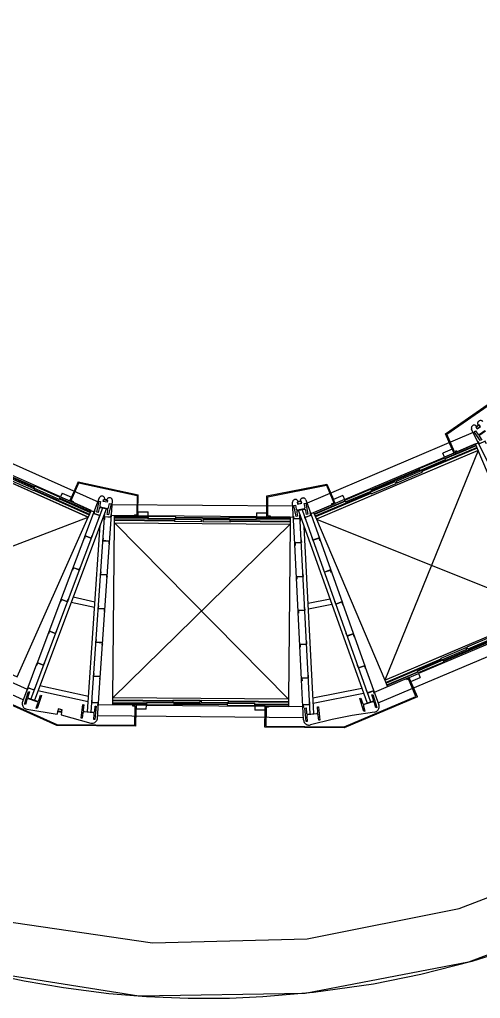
# Model space of a CAD drawing. Extents: x 434377 to 434597, y 4588623 to 4588679.
# Drawn here: x 434498.25 to 434505.04, y 4588623.25 to 4588637.68 of the extents above; entities that cross this region are included whole.
import ezdxf

# ---------------------------------------------------------------- set-up
doc = ezdxf.new("R2010")
doc.units = 0
for name, color, linetype in [('01_A_Ascensor_l', 7, 'Continuous'), ('01_D_ElementsAux_l', 7, 'Continuous'), ('01_D_Ocult_l', 7, 'Continuous'), ('01_D_Revestiments_l', 7, 'Continuous'), ('01_E_Mur_p', 7, 'Continuous'), ('01_L_AndanaV2_p', 7, 'Continuous'), ('area', 7, 'Continuous')]:
    doc.layers.add(name, color=color, linetype=linetype)

msp = doc.modelspace()

# ---------------------------------------------------------------- linework, layer by layer
at = {"layer": '01_A_Ascensor_l'}
for p, q in [((434505.007, 4588631.326), (434503.814, 4588630.82)), ((434504.989, 4588631.369), (434504.173, 4588631.023)), ((434504.993, 4588631.359), (434504.177, 4588631.013)), ((434504.517, 4588631.21), (434504.974, 4588631.404)), ((434504.978, 4588631.394), (434504.521, 4588631.201)), ((434504.647, 4588631.288), (434505.007, 4588631.44)), ((434504.966, 4588631.423), (434504.647, 4588631.288)), ((434505.007, 4588631.326), (434504.966, 4588631.423)), ((434504.136, 4588631.059), (434504.513, 4588631.219)), ((434504.148, 4588631.031), (434504.525, 4588631.191)), ((434504.513, 4588631.219), (434504.525, 4588631.191)), ((434503.781, 4588630.897), (434504.14, 4588631.05)), ((434503.785, 4588630.888), (434504.144, 4588631.041)), ((434503.8, 4588630.875), (434504.169, 4588631.032)), ((434504.14, 4588631.05), (434504.136, 4588631.059)), ((434504.144, 4588631.041), (434504.14, 4588631.05)), ((434504.148, 4588631.031), (434504.144, 4588631.041)), ((434504.169, 4588631.032), (434504.181, 4588631.004)), ((434498.46, 4588630.728), (434498.093, 4588630.891)), ((434498.461, 4588630.78), (434498.105, 4588630.939)), ((434498.472, 4588630.755), (434498.106, 4588630.919)), ((434498.465, 4588630.789), (434498.109, 4588630.948)), ((434503.422, 4588630.745), (434503.781, 4588630.897)), ((434503.426, 4588630.736), (434503.785, 4588630.888)), ((434503.812, 4588630.848), (434504.181, 4588631.004)), ((434498.075, 4588630.871), (434499.259, 4588630.344)), ((434498.461, 4588630.78), (434498.457, 4588630.771)), ((434498.832, 4588630.604), (434498.457, 4588630.771)), ((434498.46, 4588630.728), (434498.472, 4588630.755)), ((434498.465, 4588630.789), (434498.461, 4588630.78)), ((434498.469, 4588630.798), (434498.465, 4588630.789)), ((434498.468, 4588630.746), (434499.277, 4588630.386)), ((434498.844, 4588630.631), (434498.469, 4588630.798)), ((434503.814, 4588630.82), (434502.621, 4588630.314)), ((434503.04, 4588630.594), (434503.418, 4588630.754)), ((434503.414, 4588630.712), (434503.784, 4588630.868)), ((434503.418, 4588630.754), (434503.422, 4588630.745)), ((434503.422, 4588630.745), (434503.426, 4588630.736)), ((434503.426, 4588630.684), (434503.795, 4588630.841)), ((434503.784, 4588630.868), (434503.795, 4588630.841)), ((434503.812, 4588630.848), (434503.8, 4588630.875)), ((434498.464, 4588630.737), (434499.273, 4588630.377)), ((434498.832, 4588630.604), (434498.844, 4588630.631)), ((434498.836, 4588630.613), (434499.289, 4588630.411)), ((434499.293, 4588630.421), (434498.84, 4588630.622)), ((434503.418, 4588630.702), (434502.603, 4588630.356)), ((434503.422, 4588630.693), (434502.607, 4588630.347)), ((434503.052, 4588630.567), (434503.04, 4588630.594)), ((434503.052, 4588630.567), (434503.43, 4588630.727)), ((434503.426, 4588630.684), (434503.414, 4588630.712)), ((434503.426, 4588630.736), (434503.43, 4588630.727)), ((434498.985, 4588630.581), (434499.342, 4588630.421)), ((434499.301, 4588630.44), (434498.985, 4588630.581)), ((434502.898, 4588630.546), (434502.538, 4588630.393)), ((434502.58, 4588630.411), (434502.898, 4588630.546)), ((434502.588, 4588630.391), (434503.044, 4588630.585)), ((434503.048, 4588630.576), (434502.592, 4588630.382)), ((434499.301, 4588630.44), (434499.259, 4588630.344)), ((434499.99, 4588630.362), (434499.599, 4588630.366)), ((434499.643, 4588630.26), (434499.644, 4588630.365)), ((434499.643, 4588630.306), (434500.529, 4588630.298)), ((434499.644, 4588630.365), (434499.99, 4588630.362)), ((434500.14, 4588630.34), (434499.644, 4588630.344)), ((434499.644, 4588630.334), (434500.14, 4588630.33)), ((434500.14, 4588630.35), (434500.139, 4588630.32)), ((434500.549, 4588630.316), (434500.139, 4588630.32)), ((434500.55, 4588630.346), (434500.14, 4588630.35)), ((434500.529, 4588630.308), (434500.529, 4588630.278)), ((434500.93, 4588630.305), (434500.529, 4588630.308)), ((434500.549, 4588630.316), (434500.55, 4588630.326)), ((434500.55, 4588630.336), (434500.55, 4588630.346)), ((434500.94, 4588630.333), (434500.55, 4588630.336)), ((434500.55, 4588630.326), (434500.55, 4588630.336)), ((434500.94, 4588630.323), (434500.55, 4588630.326)), ((434501.33, 4588630.329), (434500.94, 4588630.333)), ((434501.33, 4588630.319), (434500.94, 4588630.323)), ((434501.33, 4588630.319), (434501.329, 4588630.309)), ((434501.739, 4588630.306), (434501.329, 4588630.309)), ((434501.33, 4588630.339), (434501.33, 4588630.329)), ((434501.74, 4588630.336), (434501.33, 4588630.339)), ((434501.33, 4588630.329), (434501.33, 4588630.319)), ((434501.739, 4588630.306), (434501.74, 4588630.336)), ((434501.739, 4588630.316), (434502.235, 4588630.311)), ((434502.236, 4588630.321), (434501.74, 4588630.326)), ((434501.89, 4588630.345), (434502.281, 4588630.342)), ((434502.236, 4588630.342), (434501.89, 4588630.345)), ((434502.236, 4588630.342), (434502.235, 4588630.237)), ((434502.58, 4588630.411), (434502.621, 4588630.314)), ((434499.643, 4588630.296), (434500.529, 4588630.288)), ((434499.643, 4588630.26), (434500.939, 4588630.249)), ((434500.93, 4588630.275), (434500.529, 4588630.278)), ((434500.93, 4588630.275), (434500.93, 4588630.305)), ((434500.939, 4588630.249), (434502.235, 4588630.237)), ((434500.948, 4588630.305), (434500.948, 4588630.275)), ((434501.349, 4588630.301), (434500.948, 4588630.305)), ((434501.349, 4588630.271), (434500.948, 4588630.275)), ((434501.349, 4588630.271), (434501.349, 4588630.301)), ((434501.349, 4588630.291), (434502.235, 4588630.283)), ((434501.349, 4588630.281), (434502.235, 4588630.273)), ((434504.821, 4588628.445), (434506.014, 4588628.951)), ((434505.209, 4588628.581), (434504.84, 4588628.425)), ((434503.628, 4588627.939), (434504.821, 4588628.445)), ((434505.209, 4588628.529), (434504.85, 4588628.377)), ((434505.221, 4588628.554), (434504.852, 4588628.397)), ((434505.213, 4588628.52), (434504.854, 4588628.368)), ((434504.823, 4588628.418), (434504.454, 4588628.261)), ((434504.835, 4588628.39), (434504.466, 4588628.233)), ((434504.85, 4588628.377), (434504.491, 4588628.225)), ((434504.854, 4588628.368), (434504.495, 4588628.215)), ((434504.823, 4588628.418), (434504.835, 4588628.39)), ((434504.852, 4588628.397), (434504.84, 4588628.425)), ((434503.642, 4588627.906), (434504.458, 4588628.252)), ((434503.646, 4588627.896), (434504.462, 4588628.243)), ((434504.487, 4588628.234), (434504.11, 4588628.074)), ((434504.499, 4588628.206), (434504.122, 4588628.046)), ((434504.466, 4588628.233), (434504.454, 4588628.261)), ((434504.487, 4588628.234), (434504.491, 4588628.225)), ((434504.491, 4588628.225), (434504.495, 4588628.215)), ((434504.495, 4588628.215), (434504.499, 4588628.206)), ((434497.85, 4588628.032), (434498.359, 4588627.805)), ((434503.657, 4588627.871), (434504.114, 4588628.064)), ((434504.118, 4588628.055), (434503.661, 4588627.862)), ((434504.122, 4588628.046), (434504.11, 4588628.074)), ((434503.988, 4588627.977), (434503.475, 4588627.76)), ((434503.628, 4588627.939), (434503.669, 4588627.842)), ((434503.988, 4588627.977), (434503.669, 4588627.842)), ((434499.965, 4588627.572), (434499.408, 4588627.577)), ((434499.619, 4588627.575), (434499.62, 4588627.68)), ((434500.115, 4588627.602), (434499.619, 4588627.606)), ((434499.619, 4588627.596), (434500.115, 4588627.592)), ((434499.965, 4588627.572), (434499.619, 4588627.575)), ((434500.916, 4588627.669), (434499.62, 4588627.68)), ((434500.506, 4588627.637), (434499.62, 4588627.644)), ((434500.506, 4588627.627), (434499.62, 4588627.634)), ((434500.115, 4588627.612), (434500.115, 4588627.582)), ((434500.115, 4588627.612), (434500.525, 4588627.608)), ((434500.115, 4588627.582), (434500.525, 4588627.578)), ((434500.506, 4588627.647), (434500.505, 4588627.617)), ((434500.505, 4588627.617), (434500.906, 4588627.613)), ((434500.506, 4588627.647), (434500.907, 4588627.643)), ((434500.525, 4588627.598), (434500.525, 4588627.608)), ((434500.525, 4588627.588), (434500.525, 4588627.598)), ((434500.525, 4588627.598), (434500.915, 4588627.595)), ((434500.525, 4588627.578), (434500.525, 4588627.588)), ((434500.525, 4588627.588), (434500.915, 4588627.585)), ((434500.906, 4588627.613), (434500.907, 4588627.643)), ((434500.915, 4588627.595), (434501.305, 4588627.591)), ((434500.915, 4588627.585), (434501.305, 4588627.581)), ((434502.212, 4588627.657), (434500.916, 4588627.669)), ((434500.925, 4588627.643), (434500.924, 4588627.613)), ((434500.924, 4588627.613), (434501.325, 4588627.609)), ((434500.925, 4588627.643), (434501.326, 4588627.639)), ((434501.305, 4588627.601), (434501.715, 4588627.598)), ((434501.305, 4588627.601), (434501.305, 4588627.591)), ((434501.305, 4588627.591), (434501.305, 4588627.581)), ((434501.305, 4588627.581), (434501.305, 4588627.571)), ((434501.305, 4588627.571), (434501.715, 4588627.568)), ((434501.325, 4588627.609), (434501.326, 4588627.639)), ((434502.211, 4588627.611), (434501.325, 4588627.619)), ((434502.212, 4588627.621), (434501.326, 4588627.629)), ((434501.715, 4588627.568), (434501.715, 4588627.598)), ((434502.211, 4588627.583), (434501.715, 4588627.588)), ((434501.715, 4588627.578), (434502.211, 4588627.573)), ((434502.212, 4588627.657), (434502.211, 4588627.552)), ((434501.865, 4588627.555), (434502.422, 4588627.55)), ((434501.865, 4588627.555), (434502.211, 4588627.552))]:
    msp.add_line(p, q, dxfattribs=at)
for points in [[(434496.891, 4588631.398), (434495.841, 4588629.042), (434498.209, 4588627.987), (434499.259, 4588630.344)], [(434502.621, 4588630.314), (434503.628, 4588627.939), (434506.014, 4588628.951), (434505.007, 4588631.326)], [(434499.643, 4588630.26), (434502.235, 4588630.237), (434502.212, 4588627.657), (434499.62, 4588627.68)]]:
    msp.add_lwpolyline(points, close=True, dxfattribs=at)
at = {"layer": '01_D_ElementsAux_l'}
for p, q in [((434499.469, 4588630.474), (434498.412, 4588627.662)), ((434499.523, 4588630.462), (434498.464, 4588627.645)), ((434499.3, 4588627.469), (434499.501, 4588630.404)), ((434502.358, 4588630.437), (434503.367, 4588627.602)), ((434502.528, 4588627.441), (434502.379, 4588630.378)), ((434502.413, 4588630.448), (434503.419, 4588627.618)), ((434499.246, 4588627.475), (434499.434, 4588630.224)), ((434502.582, 4588627.446), (434502.443, 4588630.198)), ((434499.036, 4588629.166), (434499.357, 4588629.096)), ((434499.008, 4588629.09), (434499.351, 4588629.016)), ((434502.822, 4588629.132), (434502.5, 4588629.068)), ((434502.849, 4588629.056), (434502.504, 4588628.988)), ((434498.545, 4588627.861), (434499.261, 4588627.705)), ((434498.517, 4588627.785), (434499.256, 4588627.624)), ((434503.29, 4588627.818), (434502.571, 4588627.676)), ((434503.317, 4588627.742), (434502.575, 4588627.595))]:
    msp.add_line(p, q, dxfattribs=at)
at = {"layer": '01_D_Ocult_l'}
for p, q in [((434496.949, 4588631.662), (434499.416, 4588630.564)), ((434504.934, 4588631.589), (434502.483, 4588630.549)), ((434505.007, 4588631.326), (434503.628, 4588627.939)), ((434499.61, 4588630.531), (434502.272, 4588630.507)), ((434495.841, 4588629.042), (434499.259, 4588630.344)), ((434502.621, 4588630.314), (434506.014, 4588628.951)), ((434502.235, 4588630.237), (434499.62, 4588627.68)), ((434499.643, 4588630.26), (434502.212, 4588627.657)), ((434498.301, 4588627.651), (434495.529, 4588628.885)), ((434503.53, 4588627.604), (434506.323, 4588628.789)), ((434502.43, 4588627.385), (434499.397, 4588627.412))]:
    msp.add_line(p, q, dxfattribs=at)
at = {"layer": '01_D_Revestiments_l'}
for p, q in [((434504.526, 4588631.573), (434505.267, 4588632.087)), ((434505.183, 4588631.086), (434504.909, 4588631.638)), ((434504.983, 4588631.68), (434505.007, 4588631.697)), ((434504.998, 4588631.683), (434504.993, 4588631.692)), ((434504.624, 4588631.343), (434504.526, 4588631.573)), ((434504.624, 4588631.343), (434504.486, 4588631.284)), ((434504.624, 4588631.343), (434504.647, 4588631.288)), ((434504.687, 4588631.321), (434504.655, 4588631.307)), ((434504.687, 4588631.321), (434504.693, 4588631.307)), ((434505.017, 4588631.441), (434505.007, 4588631.436)), ((434498.848, 4588630.642), (434497.387, 4588631.293)), ((434503.036, 4588630.604), (434504.509, 4588631.229)), ((434504.509, 4588631.229), (434504.486, 4588631.284)), ((434504.647, 4588631.288), (434504.509, 4588631.229)), ((434499.111, 4588630.864), (434499.01, 4588630.635)), ((434499.111, 4588630.864), (434499.993, 4588630.672)), ((434498.873, 4588630.696), (434498.848, 4588630.642)), ((434498.848, 4588630.642), (434498.985, 4588630.581)), ((434498.873, 4588630.696), (434499.01, 4588630.635)), ((434498.985, 4588630.581), (434499.01, 4588630.635)), ((434499.42, 4588630.628), (434499.203, 4588630.051)), ((434499.53, 4588630.596), (434499.501, 4588630.602)), ((434499.514, 4588630.593), (434499.516, 4588630.603)), ((434499.99, 4588630.422), (434499.993, 4588630.672)), ((434502.464, 4588630.6), (434502.671, 4588630.02)), ((434503.013, 4588630.66), (434502.875, 4588630.601)), ((434502.898, 4588630.546), (434502.875, 4588630.601)), ((434503.036, 4588630.604), (434502.898, 4588630.546)), ((434503.013, 4588630.66), (434503.036, 4588630.604)), ((434499.005, 4588630.588), (434499.037, 4588630.574)), ((434499.037, 4588630.574), (434499.031, 4588630.56)), ((434499.572, 4588629.971), (434499.614, 4588630.585)), ((434502.301, 4588629.947), (434502.27, 4588630.562)), ((434502.354, 4588630.571), (434502.383, 4588630.577)), ((434502.37, 4588630.568), (434502.368, 4588630.578)), ((434502.846, 4588630.54), (434502.878, 4588630.554)), ((434502.846, 4588630.54), (434502.852, 4588630.526)), ((434499.339, 4588630.419), (434499.349, 4588630.415)), ((434499.59, 4588630.363), (434499.601, 4588630.362)), ((434499.94, 4588630.378), (434499.94, 4588630.363)), ((434499.94, 4588630.378), (434499.975, 4588630.377)), ((434499.99, 4588630.422), (434500.14, 4588630.421)), ((434499.99, 4588630.422), (434499.99, 4588630.362)), ((434499.99, 4588630.362), (434500.14, 4588630.361)), ((434500.14, 4588630.361), (434500.14, 4588630.421)), ((434501.74, 4588630.347), (434500.14, 4588630.361)), ((434501.74, 4588630.407), (434501.89, 4588630.405)), ((434501.74, 4588630.407), (434501.74, 4588630.347)), ((434501.74, 4588630.347), (434501.89, 4588630.345)), ((434501.89, 4588630.345), (434501.89, 4588630.405)), ((434501.905, 4588630.36), (434501.94, 4588630.36)), ((434501.94, 4588630.36), (434501.94, 4588630.345)), ((434502.29, 4588630.339), (434502.279, 4588630.338)), ((434502.541, 4588630.39), (434502.531, 4588630.387)), ((434499.202, 4588630.047), (434498.851, 4588629.115)), ((434499.201, 4588630.05), (434499.211, 4588630.046)), ((434499.202, 4588630.047), (434499.21, 4588630.044)), ((434499.203, 4588630.051), (434499.212, 4588630.048)), ((434502.671, 4588630.02), (434502.662, 4588630.017)), ((434502.673, 4588630.019), (434502.663, 4588630.015)), ((434502.672, 4588630.017), (434502.664, 4588630.014)), ((434502.672, 4588630.017), (434503.006, 4588629.078)), ((434499.504, 4588628.973), (434499.572, 4588629.967)), ((434499.563, 4588629.972), (434499.572, 4588629.971)), ((434499.563, 4588629.97), (434499.574, 4588629.969)), ((434499.563, 4588629.968), (434499.572, 4588629.967)), ((434502.31, 4588629.945), (434502.299, 4588629.945)), ((434502.31, 4588629.947), (434502.301, 4588629.947)), ((434502.31, 4588629.943), (434502.301, 4588629.943)), ((434502.351, 4588628.948), (434502.301, 4588629.943)), ((434499.025, 4588629.582), (434499.035, 4588629.578)), ((434499.529, 4588629.471), (434499.54, 4588629.47)), ((434502.335, 4588629.446), (434502.324, 4588629.445)), ((434502.841, 4588629.548), (434502.831, 4588629.544)), ((434498.85, 4588629.111), (434498.499, 4588628.179)), ((434498.849, 4588629.114), (434498.859, 4588629.11)), ((434498.85, 4588629.111), (434498.858, 4588629.108)), ((434498.851, 4588629.115), (434498.86, 4588629.112)), ((434503.006, 4588629.078), (434502.998, 4588629.075)), ((434503.009, 4588629.077), (434502.998, 4588629.073)), ((434503.007, 4588629.074), (434502.999, 4588629.071)), ((434503.007, 4588629.074), (434503.341, 4588628.136)), ((434499.435, 4588627.976), (434499.503, 4588628.969)), ((434499.494, 4588628.97), (434499.503, 4588628.969)), ((434499.495, 4588628.974), (434499.504, 4588628.973)), ((434499.495, 4588628.972), (434499.506, 4588628.971)), ((434502.36, 4588628.947), (434502.349, 4588628.946)), ((434502.36, 4588628.949), (434502.351, 4588628.948)), ((434502.36, 4588628.945), (434502.351, 4588628.944)), ((434502.402, 4588627.949), (434502.351, 4588628.944)), ((434498.673, 4588628.646), (434498.683, 4588628.642)), ((434503.176, 4588628.606), (434503.166, 4588628.602)), ((434505.599, 4588628.661), (434504.126, 4588628.036)), ((434499.46, 4588628.473), (434499.471, 4588628.472)), ((434502.386, 4588628.447), (434502.375, 4588628.447)), ((434498.498, 4588628.175), (434498.289, 4588627.62)), ((434498.497, 4588628.178), (434498.507, 4588628.174)), ((434498.498, 4588628.175), (434498.506, 4588628.172)), ((434498.499, 4588628.179), (434498.508, 4588628.176)), ((434503.341, 4588628.136), (434503.333, 4588628.133)), ((434503.344, 4588628.135), (434503.333, 4588628.131)), ((434503.342, 4588628.132), (434503.334, 4588628.129)), ((434503.342, 4588628.132), (434503.541, 4588627.574)), ((434503.988, 4588627.977), (434504.126, 4588628.036)), ((434504.126, 4588628.036), (434504.149, 4588627.981)), ((434499.395, 4588627.38), (434499.435, 4588627.972)), ((434499.426, 4588627.976), (434499.435, 4588627.976)), ((434499.426, 4588627.974), (434499.437, 4588627.974)), ((434499.426, 4588627.972), (434499.435, 4588627.972)), ((434502.411, 4588627.948), (434502.4, 4588627.947)), ((434502.411, 4588627.95), (434502.402, 4588627.949)), ((434502.411, 4588627.946), (434502.402, 4588627.945)), ((434502.432, 4588627.353), (434502.402, 4588627.945)), ((434504.011, 4588627.922), (434503.988, 4588627.977)), ((434504.011, 4588627.922), (434504.149, 4588627.981)), ((434504.109, 4588627.692), (434504.011, 4588627.922)), ((434498.793, 4588627.273), (434497.724, 4588627.749)), ((434498.359, 4588627.812), (434498.369, 4588627.808)), ((434503.475, 4588627.766), (434503.465, 4588627.762)), ((434499.399, 4588627.584), (434499.41, 4588627.583)), ((434499.965, 4588627.572), (434499.964, 4588627.512)), ((434500.115, 4588627.571), (434499.965, 4588627.572)), ((434500.114, 4588627.511), (434500.115, 4588627.571)), ((434500.115, 4588627.571), (434501.715, 4588627.557)), ((434504.109, 4588627.692), (434503.032, 4588627.235)), ((434498.351, 4588627.513), (434498.798, 4588627.44)), ((434498.807, 4588627.483), (434498.798, 4588627.44)), ((434498.807, 4588627.483), (434498.861, 4588627.471)), ((434498.812, 4588627.478), (434498.865, 4588627.467)), ((434498.839, 4588627.486), (434498.835, 4588627.468)), ((434498.865, 4588627.467), (434498.857, 4588627.428)), ((434498.857, 4588627.428), (434499.294, 4588627.308)), ((434499.962, 4588627.262), (434499.964, 4588627.512)), ((434500.114, 4588627.511), (434499.964, 4588627.512)), ((434501.715, 4588627.557), (434501.714, 4588627.497)), ((434501.864, 4588627.495), (434501.714, 4588627.497)), ((434501.865, 4588627.555), (434501.715, 4588627.557)), ((434501.862, 4588627.245), (434501.865, 4588627.495)), ((434501.864, 4588627.495), (434501.865, 4588627.555)), ((434502.431, 4588627.557), (434502.42, 4588627.556)), ((434503.148, 4588627.42), (434502.854, 4588627.361)), ((434503.477, 4588627.468), (434503.148, 4588627.42)), ((434502.854, 4588627.361), (434502.532, 4588627.28)), ((434499.962, 4588627.262), (434498.793, 4588627.273)), ((434503.032, 4588627.235), (434501.862, 4588627.245))]:
    msp.add_line(p, q, dxfattribs=at)
for points in [[(434504.655, 4588631.307), (434504.545, 4588631.568), (434505.266, 4588632.068), (434505.471, 4588631.873)], [(434505.073, 4588631.751), (434505.068, 4588631.756), (434505.062, 4588631.761), (434505.055, 4588631.764), (434505.048, 4588631.766), (434505.041, 4588631.767), (434505.033, 4588631.766), (434505.026, 4588631.764), (434505.019, 4588631.761), (434505.013, 4588631.757), (434505.008, 4588631.752), (434505.003, 4588631.746), (434505, 4588631.739), (434504.998, 4588631.732), (434504.997, 4588631.725), (434504.998, 4588631.717), (434505, 4588631.71), (434505.003, 4588631.703), (434505.007, 4588631.697)], [(434504.983, 4588631.68), (434504.979, 4588631.686), (434504.973, 4588631.691), (434504.967, 4588631.695), (434504.961, 4588631.697), (434504.954, 4588631.699), (434504.947, 4588631.7), (434504.939, 4588631.699), (434504.933, 4588631.697), (434504.926, 4588631.694), (434504.92, 4588631.69), (434504.915, 4588631.685), (434504.911, 4588631.679), (434504.907, 4588631.673), (434504.905, 4588631.666), (434504.904, 4588631.659), (434504.905, 4588631.652), (434504.906, 4588631.645), (434504.909, 4588631.638)], [(434499.005, 4588630.588), (434499.12, 4588630.846), (434499.977, 4588630.66), (434499.975, 4588630.377)], [(434501.89, 4588630.405), (434501.893, 4588630.655), (434502.777, 4588630.831), (434502.875, 4588630.601)], [(434501.905, 4588630.36), (434501.907, 4588630.643), (434502.768, 4588630.814), (434502.878, 4588630.554)], [(434499.501, 4588630.602), (434499.502, 4588630.609), (434499.501, 4588630.617), (434499.5, 4588630.624), (434499.497, 4588630.631), (434499.493, 4588630.637), (434499.488, 4588630.642), (434499.482, 4588630.647), (434499.475, 4588630.65), (434499.468, 4588630.652), (434499.461, 4588630.653), (434499.454, 4588630.653), (434499.446, 4588630.651), (434499.44, 4588630.648), (434499.433, 4588630.644), (434499.428, 4588630.639), (434499.423, 4588630.634), (434499.42, 4588630.627)], [(434499.614, 4588630.585), (434499.614, 4588630.592), (434499.612, 4588630.599), (434499.609, 4588630.606), (434499.605, 4588630.612), (434499.6, 4588630.618), (434499.594, 4588630.622), (434499.588, 4588630.625), (434499.581, 4588630.628), (434499.573, 4588630.629), (434499.566, 4588630.628), (434499.559, 4588630.627), (434499.552, 4588630.624), (434499.546, 4588630.62), (434499.54, 4588630.615), (434499.536, 4588630.609), (434499.532, 4588630.603), (434499.53, 4588630.596)], [(434502.354, 4588630.571), (434502.352, 4588630.578), (434502.348, 4588630.584), (434502.344, 4588630.59), (434502.339, 4588630.595), (434502.333, 4588630.599), (434502.326, 4588630.602), (434502.319, 4588630.603), (434502.312, 4588630.604), (434502.304, 4588630.603), (434502.298, 4588630.601), (434502.291, 4588630.598), (434502.285, 4588630.594), (434502.28, 4588630.589), (434502.276, 4588630.583), (434502.273, 4588630.576), (434502.271, 4588630.569), (434502.27, 4588630.562)], [(434502.464, 4588630.6), (434502.461, 4588630.606), (434502.456, 4588630.612), (434502.451, 4588630.616), (434502.445, 4588630.62), (434502.438, 4588630.623), (434502.431, 4588630.624), (434502.424, 4588630.625), (434502.417, 4588630.624), (434502.41, 4588630.622), (434502.404, 4588630.619), (434502.398, 4588630.615), (434502.393, 4588630.61), (434502.389, 4588630.604), (434502.386, 4588630.598), (434502.384, 4588630.591), (434502.383, 4588630.584), (434502.383, 4588630.577)], [(434497.896, 4588628.012), (434497.89, 4588627.998), (434497.858, 4588628.012), (434497.744, 4588627.756), (434498.796, 4588627.288), (434499.947, 4588627.277), (434499.95, 4588627.557), (434499.915, 4588627.558), (434499.915, 4588627.573)], [(434501.915, 4588627.555), (434501.915, 4588627.54), (434501.88, 4588627.54), (434501.877, 4588627.26), (434503.029, 4588627.25), (434504.089, 4588627.7), (434503.98, 4588627.958), (434503.948, 4588627.944), (434503.942, 4588627.958)], [(434498.289, 4588627.62), (434498.285, 4588627.608), (434498.284, 4588627.595), (434498.285, 4588627.582), (434498.287, 4588627.57), (434498.292, 4588627.558), (434498.298, 4588627.546), (434498.306, 4588627.536), (434498.316, 4588627.528), (434498.327, 4588627.521), (434498.339, 4588627.516), (434498.351, 4588627.513)], [(434503.477, 4588627.468), (434503.49, 4588627.471), (434503.501, 4588627.476), (434503.512, 4588627.482), (434503.522, 4588627.491), (434503.531, 4588627.5), (434503.537, 4588627.511), (434503.542, 4588627.523), (434503.545, 4588627.536), (434503.546, 4588627.549), (434503.544, 4588627.562), (434503.541, 4588627.574)], [(434499.294, 4588627.308), (434499.307, 4588627.306), (434499.32, 4588627.305), (434499.332, 4588627.307), (434499.345, 4588627.311), (434499.356, 4588627.316), (434499.367, 4588627.324), (434499.376, 4588627.333), (434499.383, 4588627.343), (434499.389, 4588627.355), (434499.393, 4588627.367), (434499.395, 4588627.38)], [(434502.432, 4588627.353), (434502.434, 4588627.34), (434502.437, 4588627.328), (434502.443, 4588627.316), (434502.451, 4588627.306), (434502.46, 4588627.297), (434502.47, 4588627.289), (434502.482, 4588627.283), (434502.494, 4588627.28), (434502.506, 4588627.278), (434502.519, 4588627.278), (434502.532, 4588627.28)]]:
    msp.add_lwpolyline(points, dxfattribs=at)
for points in [[(434504.989, 4588631.644), (434505.038, 4588631.678), (434505.021, 4588631.703), (434504.972, 4588631.669)], [(434504.99, 4588631.646), (434505.036, 4588631.679), (434505.021, 4588631.701), (434504.974, 4588631.668)], [(434505.125, 4588631.429), (434505.107, 4588631.465), (434505.023, 4588631.423), (434505.005, 4588631.458), (434505.004, 4588631.457), (434505.022, 4588631.422), (434505.106, 4588631.463), (434505.124, 4588631.429)], [(434499.538, 4588630.561), (434499.479, 4588630.573), (434499.485, 4588630.603), (434499.544, 4588630.59)], [(434499.536, 4588630.562), (434499.481, 4588630.574), (434499.487, 4588630.601), (434499.542, 4588630.589)], [(434502.345, 4588630.536), (434502.404, 4588630.547), (434502.398, 4588630.577), (434502.34, 4588630.565)], [(434502.347, 4588630.537), (434502.403, 4588630.548), (434502.397, 4588630.575), (434502.341, 4588630.564)], [(434499.414, 4588630.328), (434499.428, 4588630.365), (434499.34, 4588630.398), (434499.354, 4588630.435), (434499.353, 4588630.435), (434499.339, 4588630.397), (434499.427, 4588630.365), (434499.413, 4588630.328)], [(434499.495, 4588630.31), (434499.498, 4588630.35), (434499.591, 4588630.343), (434499.594, 4588630.382), (434499.595, 4588630.382), (434499.592, 4588630.342), (434499.498, 4588630.349), (434499.496, 4588630.31)], [(434502.384, 4588630.284), (434502.382, 4588630.324), (434502.288, 4588630.319), (434502.286, 4588630.358), (434502.285, 4588630.358), (434502.287, 4588630.318), (434502.381, 4588630.323), (434502.383, 4588630.284)], [(434502.465, 4588630.301), (434502.451, 4588630.338), (434502.54, 4588630.37), (434502.527, 4588630.406), (434502.528, 4588630.407), (434502.541, 4588630.369), (434502.453, 4588630.338), (434502.466, 4588630.301)], [(434499.317, 4588630.069), (434499.303, 4588630.032), (434499.215, 4588630.065), (434499.201, 4588630.028), (434499.2, 4588630.029), (434499.214, 4588630.066), (434499.302, 4588630.033), (434499.316, 4588630.07)], [(434499.476, 4588630.035), (434499.473, 4588629.995), (434499.567, 4588629.988), (434499.564, 4588629.95), (434499.565, 4588629.949), (434499.568, 4588629.989), (434499.474, 4588629.996), (434499.477, 4588630.035)], [(434502.557, 4588630.041), (434502.571, 4588630.003), (434502.659, 4588630.034), (434502.672, 4588629.998), (434502.673, 4588629.998), (434502.66, 4588630.036), (434502.571, 4588630.004), (434502.558, 4588630.041)], [(434502.398, 4588630.009), (434502.4, 4588629.969), (434502.306, 4588629.964), (434502.308, 4588629.925), (434502.307, 4588629.925), (434502.305, 4588629.965), (434502.399, 4588629.97), (434502.397, 4588630.009)], [(434499.141, 4588629.601), (434499.127, 4588629.564), (434499.039, 4588629.597), (434499.025, 4588629.56), (434499.024, 4588629.561), (434499.038, 4588629.598), (434499.126, 4588629.565), (434499.14, 4588629.602)], [(434499.442, 4588629.536), (434499.439, 4588629.496), (434499.533, 4588629.49), (434499.53, 4588629.451), (434499.531, 4588629.451), (434499.534, 4588629.491), (434499.44, 4588629.497), (434499.443, 4588629.536)], [(434502.423, 4588629.509), (434502.425, 4588629.469), (434502.331, 4588629.465), (434502.333, 4588629.426), (434502.332, 4588629.426), (434502.33, 4588629.466), (434502.424, 4588629.47), (434502.422, 4588629.509)], [(434502.725, 4588629.569), (434502.738, 4588629.532), (434502.827, 4588629.563), (434502.84, 4588629.527), (434502.841, 4588629.527), (434502.828, 4588629.565), (434502.739, 4588629.533), (434502.726, 4588629.57)], [(434498.965, 4588629.133), (434498.951, 4588629.096), (434498.863, 4588629.129), (434498.849, 4588629.092), (434498.848, 4588629.093), (434498.862, 4588629.13), (434498.95, 4588629.097), (434498.964, 4588629.134)], [(434499.408, 4588629.037), (434499.405, 4588628.997), (434499.499, 4588628.991), (434499.496, 4588628.952), (434499.497, 4588628.952), (434499.5, 4588628.992), (434499.406, 4588628.998), (434499.409, 4588629.037)], [(434502.448, 4588629.01), (434502.45, 4588628.97), (434502.356, 4588628.965), (434502.358, 4588628.926), (434502.357, 4588628.926), (434502.355, 4588628.966), (434502.449, 4588628.971), (434502.447, 4588629.01)], [(434502.893, 4588629.098), (434502.906, 4588629.061), (434502.995, 4588629.092), (434503.008, 4588629.055), (434503.009, 4588629.056), (434502.995, 4588629.093), (434502.907, 4588629.062), (434502.894, 4588629.099)], [(434498.789, 4588628.665), (434498.775, 4588628.628), (434498.687, 4588628.661), (434498.673, 4588628.624), (434498.672, 4588628.625), (434498.686, 4588628.662), (434498.774, 4588628.629), (434498.788, 4588628.666)], [(434503.06, 4588628.627), (434503.074, 4588628.59), (434503.162, 4588628.621), (434503.175, 4588628.584), (434503.176, 4588628.585), (434503.163, 4588628.622), (434503.074, 4588628.591), (434503.061, 4588628.628)], [(434499.374, 4588628.538), (434499.371, 4588628.498), (434499.465, 4588628.492), (434499.462, 4588628.453), (434499.463, 4588628.453), (434499.466, 4588628.493), (434499.372, 4588628.499), (434499.375, 4588628.538)], [(434502.474, 4588628.511), (434502.476, 4588628.471), (434502.382, 4588628.466), (434502.384, 4588628.427), (434502.383, 4588628.427), (434502.381, 4588628.467), (434502.474, 4588628.472), (434502.473, 4588628.511)], [(434498.613, 4588628.197), (434498.599, 4588628.16), (434498.511, 4588628.193), (434498.497, 4588628.156), (434498.496, 4588628.157), (434498.51, 4588628.194), (434498.598, 4588628.161), (434498.612, 4588628.198)], [(434503.228, 4588628.156), (434503.241, 4588628.119), (434503.33, 4588628.15), (434503.343, 4588628.113), (434503.344, 4588628.114), (434503.33, 4588628.151), (434503.242, 4588628.12), (434503.229, 4588628.157)], [(434499.339, 4588628.039), (434499.337, 4588628), (434499.43, 4588627.993), (434499.428, 4588627.954), (434499.429, 4588627.954), (434499.432, 4588627.994), (434499.338, 4588628), (434499.34, 4588628.039)], [(434502.499, 4588628.011), (434502.501, 4588627.971), (434502.407, 4588627.967), (434502.409, 4588627.928), (434502.408, 4588627.928), (434502.406, 4588627.968), (434502.5, 4588627.972), (434502.498, 4588628.011)], [(434498.475, 4588627.831), (434498.461, 4588627.793), (434498.373, 4588627.826), (434498.36, 4588627.79), (434498.359, 4588627.79), (434498.373, 4588627.828), (434498.461, 4588627.795), (434498.474, 4588627.831)], [(434503.359, 4588627.787), (434503.372, 4588627.75), (434503.461, 4588627.781), (434503.474, 4588627.745), (434503.475, 4588627.745), (434503.462, 4588627.783), (434503.373, 4588627.751), (434503.36, 4588627.788)], [(434499.313, 4588627.649), (434499.31, 4588627.609), (434499.404, 4588627.603), (434499.401, 4588627.564), (434499.402, 4588627.564), (434499.405, 4588627.604), (434499.311, 4588627.61), (434499.314, 4588627.649)], [(434502.519, 4588627.62), (434502.521, 4588627.58), (434502.427, 4588627.576), (434502.429, 4588627.537), (434502.428, 4588627.537), (434502.426, 4588627.577), (434502.52, 4588627.581), (434502.518, 4588627.62)], [(434498.873, 4588627.503), (434498.815, 4588627.516), (434498.808, 4588627.486), (434498.867, 4588627.473)], [(434498.871, 4588627.502), (434498.816, 4588627.514), (434498.81, 4588627.487), (434498.866, 4588627.475)]]:
    msp.add_lwpolyline(points, close=True, dxfattribs=at)
at = {"layer": '01_E_Mur_p'}
for points in [[(434509.239, 4588649.012), (434511.106, 4588647.423), (434512.672, 4588645.537), (434513.89, 4588643.409), (434514.724, 4588641.103), (434515.149, 4588638.688), (434515.152, 4588636.236), (434514.733, 4588633.82), (434513.905, 4588631.513), (434512.692, 4588629.382), (434511.131, 4588627.491), (434509.268, 4588625.897), (434507.158, 4588624.648), (434504.865, 4588623.78), (434502.457, 4588623.319), (434500.005, 4588623.28), (434497.583, 4588623.663)], [(434497.949, 4588624.398), (434500.206, 4588624.069), (434502.487, 4588624.128), (434504.724, 4588624.573), (434506.854, 4588625.39), (434508.814, 4588626.557), (434510.548, 4588628.04), (434512.005, 4588629.795), (434513.143, 4588631.772), (434513.929, 4588633.914), (434514.341, 4588636.157), (434514.366, 4588638.438), (434514.004, 4588640.691), (434513.265, 4588642.849), (434512.171, 4588644.851), (434510.753, 4588646.638), (434509.053, 4588648.158)]]:
    msp.add_lwpolyline(points, dxfattribs=at)
at = {"layer": '01_L_AndanaV2_p'}
msp.add_lwpolyline([(434505.625, 4588624.018), (434504.911, 4588623.793), (434504.159, 4588623.6), (434503.465, 4588623.46), (434502.58, 4588623.333), (434501.834, 4588623.269), (434501.34, 4588623.249), (434500.729, 4588623.248), (434500.118, 4588623.273), (434499.562, 4588623.318), (434498.895, 4588623.402), (434498.312, 4588623.502), (434497.781, 4588623.615)], dxfattribs=at)
at = {"layer": 'area'}
for points in [[(434505.04, 4588631.466), (434504.945, 4588631.602), (434504.964, 4588631.615), (434504.999, 4588631.565), (434505.003, 4588631.561), (434505.009, 4588631.559), (434505.015, 4588631.559), (434505.02, 4588631.561), (434505.105, 4588631.621)], [(434505.113, 4588631.609), (434505.028, 4588631.55), (434505.024, 4588631.546), (434505.022, 4588631.54), (434505.022, 4588631.534), (434505.024, 4588631.529), (434505.059, 4588631.479)]]:
    msp.add_lwpolyline(points, dxfattribs=at)
for points in [[(434499.418, 4588630.577), (434499.441, 4588630.572), (434499.428, 4588630.512), (434499.429, 4588630.505), (434499.433, 4588630.499), (434499.439, 4588630.495), (434499.541, 4588630.472), (434499.547, 4588630.472), (434499.553, 4588630.474), (434499.557, 4588630.478), (434499.559, 4588630.484), (434499.572, 4588630.544), (434499.594, 4588630.539), (434499.559, 4588630.376), (434499.537, 4588630.381), (434499.549, 4588630.441), (434499.549, 4588630.447), (434499.547, 4588630.452), (434499.543, 4588630.457), (434499.538, 4588630.459), (434499.436, 4588630.481), (434499.43, 4588630.481), (434499.425, 4588630.478), (434499.421, 4588630.474), (434499.419, 4588630.469), (434499.406, 4588630.41), (434499.383, 4588630.415)], [(434502.465, 4588630.55), (434502.497, 4588630.387), (434502.475, 4588630.382), (434502.463, 4588630.442), (434502.461, 4588630.448), (434502.457, 4588630.452), (434502.451, 4588630.454), (434502.445, 4588630.454), (434502.343, 4588630.434), (434502.337, 4588630.432), (434502.333, 4588630.428), (434502.331, 4588630.422), (434502.331, 4588630.416), (434502.343, 4588630.356), (434502.321, 4588630.352), (434502.288, 4588630.515), (434502.311, 4588630.519), (434502.323, 4588630.459), (434502.325, 4588630.454), (434502.33, 4588630.45), (434502.335, 4588630.448), (434502.341, 4588630.448), (434502.443, 4588630.468), (434502.449, 4588630.472), (434502.453, 4588630.478), (434502.454, 4588630.485), (434502.442, 4588630.545)], [(434498.379, 4588627.774), (434498.393, 4588627.769), (434498.369, 4588627.695), (434498.368, 4588627.688), (434498.37, 4588627.682), (434498.374, 4588627.676), (434498.38, 4588627.673), (434498.508, 4588627.631), (434498.515, 4588627.63), (434498.522, 4588627.632), (434498.527, 4588627.636), (434498.531, 4588627.642), (434498.555, 4588627.716), (434498.569, 4588627.711), (434498.507, 4588627.521), (434498.492, 4588627.526), (434498.517, 4588627.6), (434498.518, 4588627.607), (434498.515, 4588627.613), (434498.511, 4588627.619), (434498.505, 4588627.622), (434498.378, 4588627.664), (434498.371, 4588627.665), (434498.364, 4588627.663), (434498.359, 4588627.659), (434498.355, 4588627.653), (434498.331, 4588627.579), (434498.317, 4588627.584)], [(434503.455, 4588627.728), (434503.513, 4588627.537), (434503.499, 4588627.533), (434503.476, 4588627.607), (434503.473, 4588627.613), (434503.467, 4588627.617), (434503.461, 4588627.62), (434503.454, 4588627.619), (434503.326, 4588627.579), (434503.32, 4588627.576), (434503.316, 4588627.57), (434503.313, 4588627.564), (434503.314, 4588627.557), (434503.337, 4588627.483), (434503.322, 4588627.479), (434503.263, 4588627.67), (434503.278, 4588627.674), (434503.301, 4588627.6), (434503.304, 4588627.594), (434503.31, 4588627.59), (434503.316, 4588627.587), (434503.323, 4588627.588), (434503.451, 4588627.628), (434503.457, 4588627.631), (434503.461, 4588627.637), (434503.464, 4588627.643), (434503.463, 4588627.65), (434503.44, 4588627.724)], [(434499.178, 4588627.579), (434499.193, 4588627.577), (434499.184, 4588627.5), (434499.184, 4588627.494), (434499.186, 4588627.489), (434499.19, 4588627.485), (434499.195, 4588627.481), (434499.2, 4588627.48), (434499.333, 4588627.466), (434499.34, 4588627.466), (434499.346, 4588627.469), (434499.351, 4588627.475), (434499.353, 4588627.481), (434499.362, 4588627.558), (434499.377, 4588627.557), (434499.355, 4588627.358), (434499.34, 4588627.36), (434499.348, 4588627.437), (434499.348, 4588627.443), (434499.346, 4588627.448), (434499.342, 4588627.452), (434499.337, 4588627.456), (434499.332, 4588627.457), (434499.199, 4588627.472), (434499.193, 4588627.472), (434499.188, 4588627.47), (434499.184, 4588627.466), (434499.18, 4588627.461), (434499.179, 4588627.456), (434499.171, 4588627.379), (434499.156, 4588627.38)], [(434502.652, 4588627.548), (434502.671, 4588627.349), (434502.656, 4588627.348), (434502.649, 4588627.425), (434502.648, 4588627.43), (434502.644, 4588627.435), (434502.64, 4588627.439), (434502.635, 4588627.441), (434502.629, 4588627.441), (434502.496, 4588627.428), (434502.489, 4588627.426), (434502.484, 4588627.422), (434502.48, 4588627.416), (434502.479, 4588627.409), (434502.487, 4588627.332), (434502.472, 4588627.33), (434502.453, 4588627.529), (434502.468, 4588627.531), (434502.475, 4588627.454), (434502.476, 4588627.448), (434502.479, 4588627.443), (434502.484, 4588627.439), (434502.489, 4588627.437), (434502.495, 4588627.437), (434502.628, 4588627.45), (434502.633, 4588627.451), (434502.638, 4588627.455), (434502.642, 4588627.459), (434502.644, 4588627.464), (434502.644, 4588627.47), (434502.637, 4588627.547)]]:
    msp.add_lwpolyline(points, close=True, dxfattribs=at)

doc.saveas('drawing.dxf')
